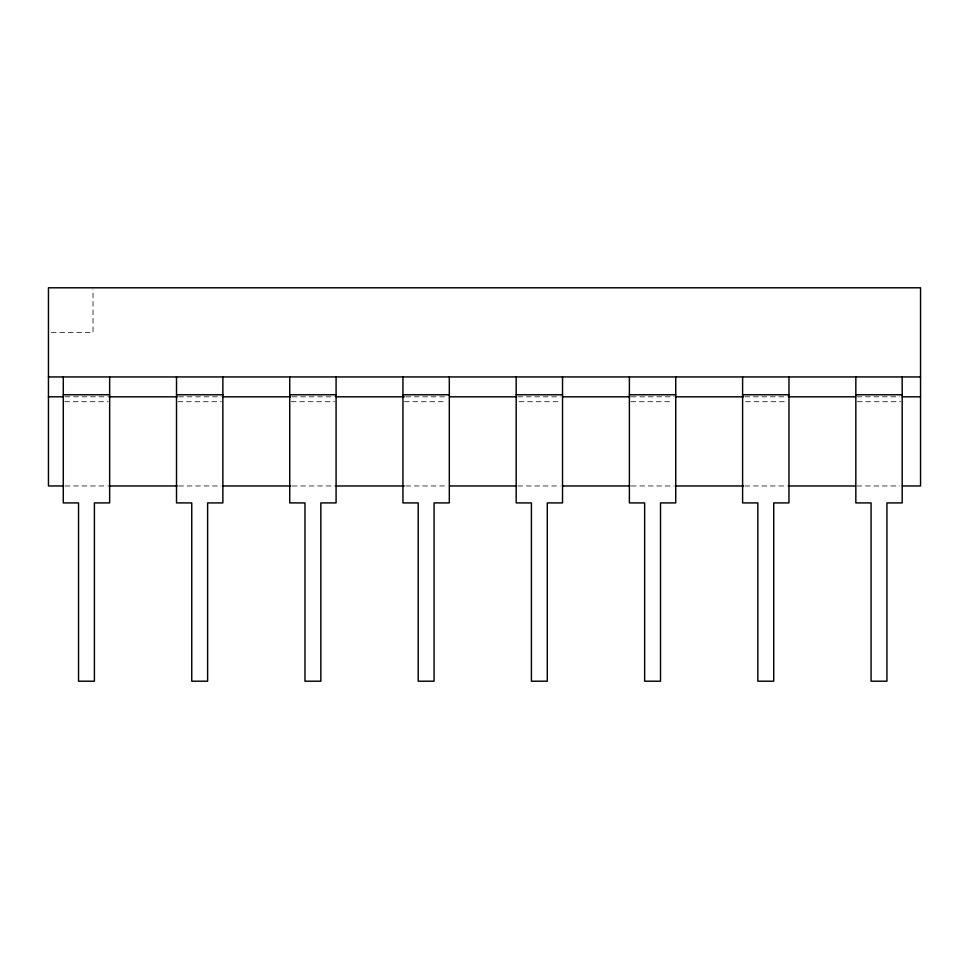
<?xml version="1.0" encoding="UTF-8"?>
<svg xmlns="http://www.w3.org/2000/svg" width="969" height="969" viewBox="0 0 969 969"><rect width="100%" height="100%" fill="white"/><g stroke="black" fill="none" stroke-linecap="round" stroke-linejoin="round"><path stroke-width="0.73" stroke-dasharray="4.84 3.63" d="M51.333 332.367L93.024 332.367L93.024 289.283M65.105 396.818L107.498 396.818M178.659 396.818L221.053 396.818M292.214 396.818L334.608 396.818M405.769 396.818L446.648 396.818M517.809 396.818L560.203 396.818M631.364 396.818L673.758 396.818M744.919 396.818L787.312 396.818M856.959 396.818L899.353 396.818M64.79 401.723L108.153 401.723M178.005 401.723L221.38 401.723M291.233 401.723L334.596 401.723M404.448 401.723L446.321 401.723M519.166 401.723L561.027 401.723M630.88 401.723L672.752 401.723M745.597 401.723L787.47 401.723M857.323 401.723L900.685 401.723M65.105 485.966L107.498 485.966M178.659 485.966L221.053 485.966M292.214 485.966L334.608 485.966M405.769 485.966L446.648 485.966M517.809 485.966L560.203 485.966M631.364 485.966L673.758 485.966M744.919 485.966L787.312 485.966M856.959 485.966L899.353 485.966"/><path stroke-width="1.45" d="M48.45 376.941L920.55 376.941M63.288 394.771L109.654 394.771M176.515 394.771L222.87 394.771M289.731 394.771L336.086 394.771M402.947 394.771L449.313 394.771M516.174 394.771L562.529 394.771M629.39 394.771L675.744 394.771M742.605 394.771L788.972 394.771M855.833 394.771L902.187 394.771M48.45 396.818L63.591 396.818M109.012 396.818L177.145 396.818M222.567 396.818L290.7 396.818M336.122 396.818L404.255 396.818M449.677 396.818L516.295 396.818M563.231 396.818L629.85 396.818M675.272 396.818L743.405 396.818M788.827 396.818L855.445 396.818M902.381 396.818L920.55 396.818M63.591 485.966L48.45 485.966L48.45 287.793L920.55 287.793L920.55 485.966L902.381 485.966M109.012 485.966L177.145 485.966M222.567 485.966L290.7 485.966M336.122 485.966L404.255 485.966M449.677 485.966L516.295 485.966M563.231 485.966L629.85 485.966M675.272 485.966L743.405 485.966M788.827 485.966L855.445 485.966M902.187 376.941L902.187 502.911L886.938 502.911L886.938 681.207L871.07 681.207L871.07 502.911L855.833 502.911L855.833 376.941M788.972 376.941L788.972 502.911L773.722 502.911L773.722 681.207L757.855 681.207L757.855 502.911L742.605 502.911L742.605 376.941M675.744 376.941L675.744 502.911L660.507 502.911L660.507 681.207L644.639 681.207L644.639 502.911L629.39 502.911L629.39 376.941M562.529 376.941L562.529 502.911L547.279 502.911L547.279 681.207L531.412 681.207L531.412 502.911L516.174 502.911L516.174 376.941M449.313 376.941L449.313 502.911L434.064 502.911L434.064 681.207L418.196 681.207L418.196 502.911L402.947 502.911L402.947 376.941M336.086 376.941L336.086 502.911L320.848 502.911L320.848 681.207L304.981 681.207L304.981 502.911L289.731 502.911L289.731 376.941M222.87 376.941L222.87 502.911L207.62 502.911L207.62 681.207L191.753 681.207L191.753 502.911L176.515 502.911L176.515 376.941M109.654 376.941L109.654 502.911L94.405 502.911L94.405 681.207L78.537 681.207L78.537 502.911L63.288 502.911L63.288 376.941"/></g></svg>
